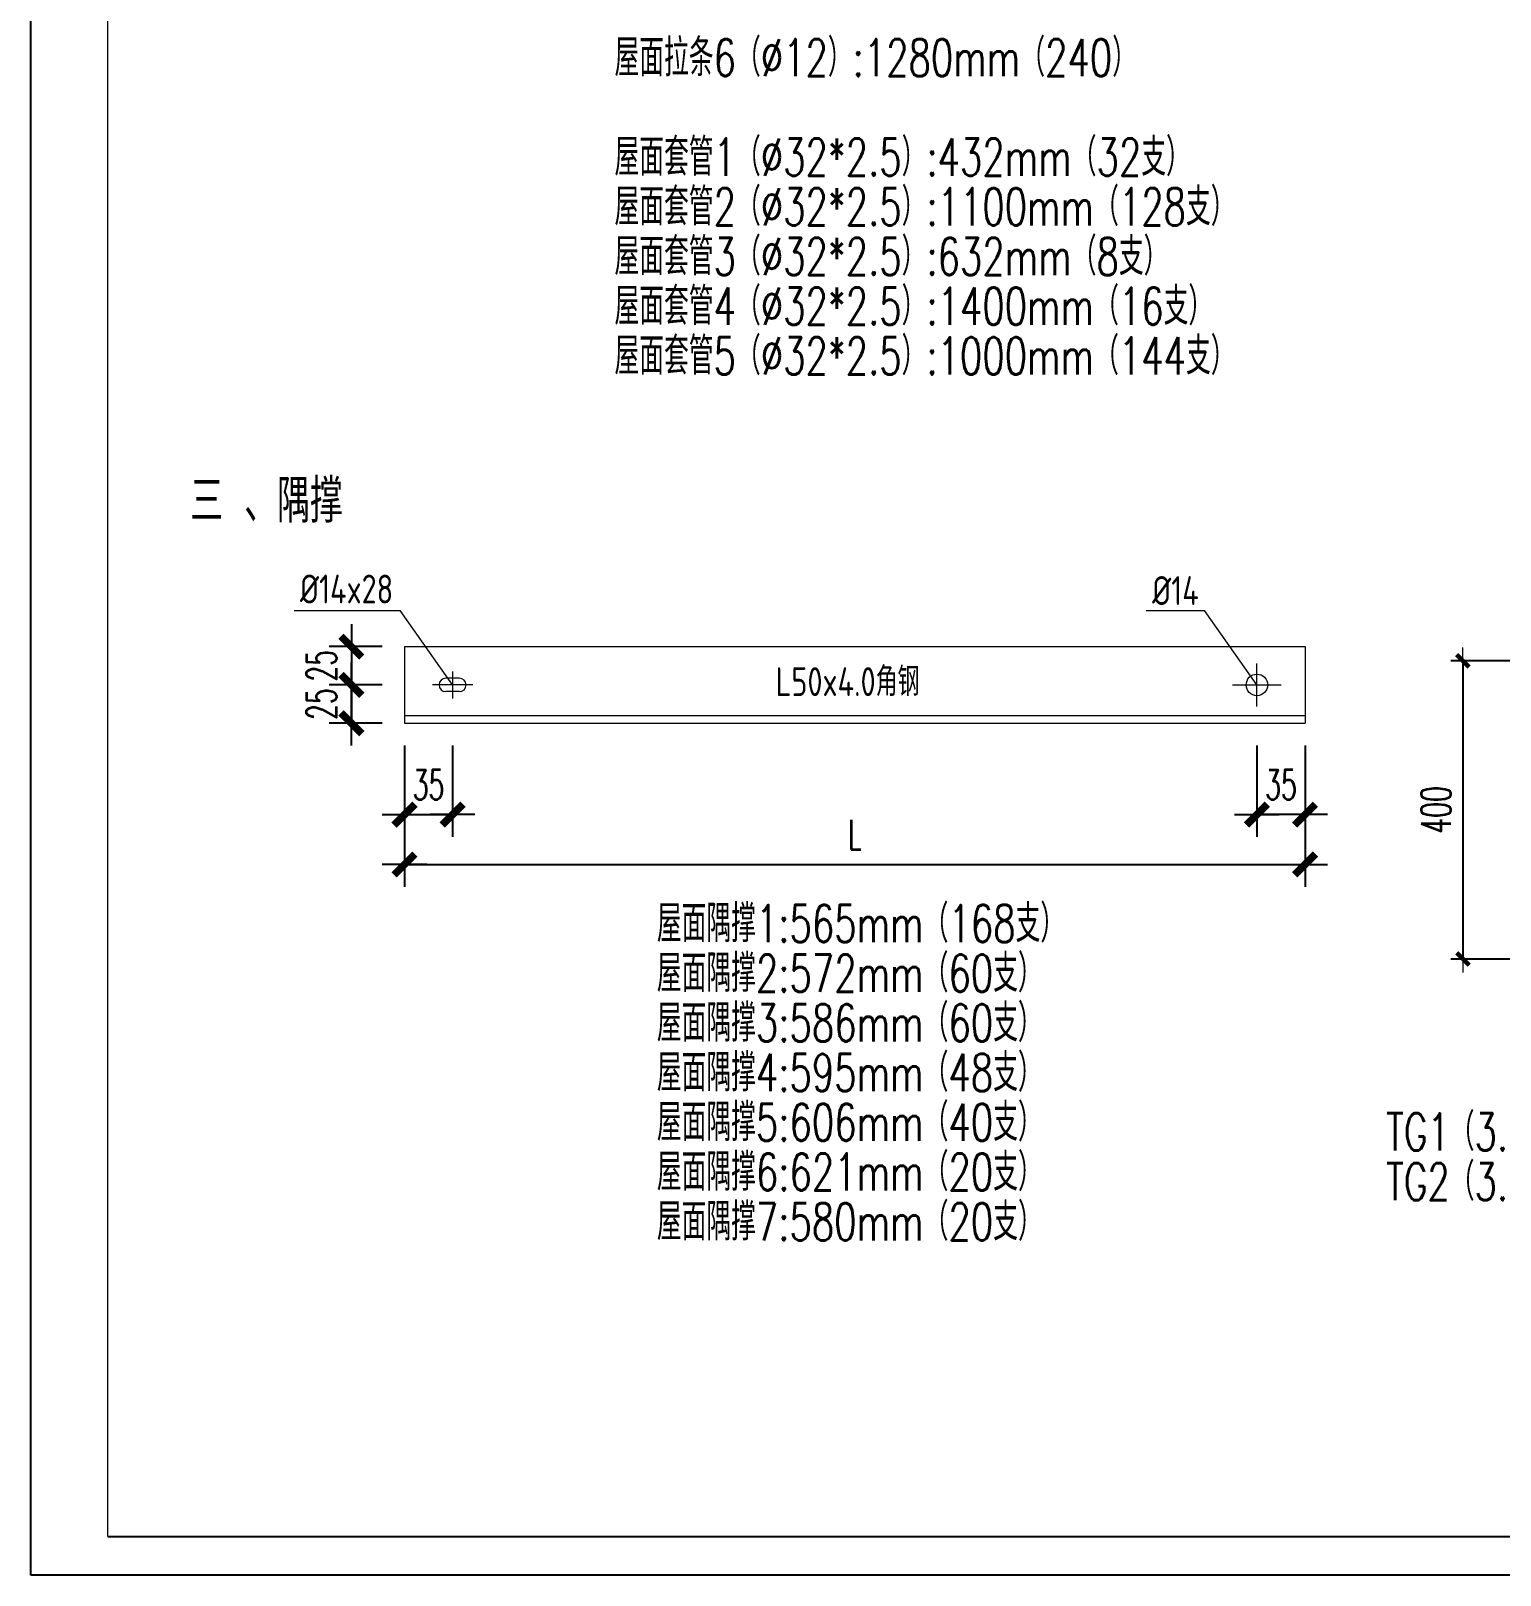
# Model space of a CAD drawing. Header units: inches. Extents: x 129725932 to 129894734, y 55771230 to 55809283.
# Drawn here: x 129820106 to 129826019, y 55778545 to 55784759 of the extents above; entities that cross this region are included whole.
import ezdxf

# ---------------------------------------------------------------- set-up
doc = ezdxf.new("R2010")
doc.units = ezdxf.units.IN
doc.header["$MEASUREMENT"] = 0
for name, color, linetype, lineweight in [('Bolt', 252, 'Continuous', 9), ('灰线', 253, 'Continuous', 5), ('白线', 7, 'Continuous', 5), ('红线', 1, 'Continuous', 13), ('绿线', 3, 'Continuous', 9)]:
    doc.layers.add(name, color=color, linetype=linetype, lineweight=lineweight)
doc.layers.add('细线', color=37, linetype='Continuous')
doc.styles.add('DIM_FONT', font='romans.shx', dxfattribs={"width": 0.618, "bigfont": '1hztxt.shx'})
doc.styles.add('STYLE1', font='', dxfattribs={"width": 0.8})
doc.styles.add('标注', font='tssdeng.shx', dxfattribs={"width": 0.6, "bigfont": 'tssdchn.shx'})
doc.styles.get('STYLE1').set_extended_font_data('SimSun')
doc.dimstyles.new('WGH(1)', dxfattribs={"dimscale": 1.2, "dimtxt": 100, "dimasz": 0.5, "dimexe": 75, "dimexo": 75, "dimgap": 50, "dimtad": 1, "dimdec": 0, "dimzin": 0, "dimdsep": 46, "dimtxsty": 'DIM_FONT', "dimblk1": '_DIMX', "dimblk2": '_DIMX', "dimsah": 1, "dimcen": 0.09, "dimclrd": 3, "dimclre": 3, "dimclrt": 7, "dimadec": 0, "dimazin": 0, "dimtfac": 1, "dimtdec": 0, "dimtix": 1, "dimtmove": 2, "dimatfit": 3, "dimldrblk": '_DIMX', "dimfxl": 0, "dimtolj": 1, "dimtzin": 0, "dimarcsym": 0})
doc.dimstyles.new('WGH(3)', dxfattribs={"dimscale": 1.2, "dimtxt": 100, "dimasz": 0.3, "dimexe": 40, "dimexo": 40, "dimgap": 40, "dimtad": 1, "dimdec": 0, "dimlfac": 0.333333, "dimzin": 0, "dimdsep": 46, "dimtxsty": 'DIM_FONT', "dimblk1": '_DIMX', "dimblk2": '_DIMX', "dimsah": 1, "dimcen": 0.09, "dimclrd": 3, "dimclre": 3, "dimclrt": 7, "dimadec": 0, "dimazin": 0, "dimtfac": 1, "dimtdec": 0, "dimtix": 1, "dimtmove": 2, "dimatfit": 3, "dimldrblk": '_DIMX', "dimfxl": 0, "dimtolj": 1, "dimtzin": 0, "dimarcsym": 0})

# ---------------------------------------------------------------- blocks, each defined once
blk = doc.blocks.new('TK1')
at = {"color": 141}
for p, q in [((128575044.5, 56113256.5), (128575044.5, 56120003)), ((128584596.3, 56113256.5), (128575044.5, 56113256.5))]:
    blk.add_line(p, q, dxfattribs=at)
blk.add_line((128575271.6, 56113370.1), (128584482.7, 56113370.1))
at = {"layer": '白线'}
for p, q in [((128575271.6, 56113370.1), (128575271.6, 56119889.4)), ((128584482.7, 56113370.1), (128575271.6, 56113370.1))]:
    blk.add_line(p, q, dxfattribs=at)
at = {"style": 'STYLE1', "width": 0.7}
for tag, p, oblique in [('请输入工程名称：', (128583759.9, 56117293.6), 0), ('请输入项目名称：', (128583811, 56116886.4), 0), ('请合作设计单位名称：', (128583759.9, 56115438.4), 360), ('请输入图名（一）：', (128583810.3, 56114085.1), 0), ('请输入设计号：', (128583659.6, 56113744), 0), ('详图设计', (128584257.5, 56113735.1), 0), ('钢结构', (128584274.7, 56113576.1), 0), ('请输入相应图号：', (128584173.4, 56113436.3), 0), ('请输入相应日期：', (128583650.4, 56113415.7), 0)]:
    blk.add_attdef(tag, p, '', height=46.3, rotation=359.9972, dxfattribs=dict(at, oblique=oblique))
blk = doc.blocks.new('_DIMX')
blk.add_line((-150, 0), (150, 0))
at = {"const_width": 50}
blk.add_lwpolyline([(-70, -70), (70, 70)], dxfattribs=at)
blk = doc.blocks.new('*D997')
at = {"color": 3, "lineweight": -2}
for p, q in [((129821609.6, 55781883.3), (129821609.6, 55781314.8)), ((129825234.3, 55781883.3), (129825234.3, 55781314.8)), ((129821610.2, 55781404.8), (129825233.7, 55781404.8))]:
    blk.add_line(p, q, dxfattribs=at)
at = {"layer": 'Defpoints', "color": 0}
for p in [(129821609.6, 55781973.3), (129825234.3, 55781973.3), (129825234.3, 55781404.8)]:
    blk.add_point(p, dxfattribs=at)
at = {"color": 3, "lineweight": -2, "xscale": 0.5999999999999995, "yscale": 0.5999999999999995, "zscale": 0.5999999999999995, "rotation": 180}
blk.add_blockref('_DIMX', (129821609.6, 55781404.8), dxfattribs=at)
at = {"color": 3, "lineweight": -2, "xscale": 0.5999999999999995, "yscale": 0.5999999999999995, "zscale": 0.5999999999999995}
blk.add_blockref('_DIMX', (129825234.3, 55781404.8), dxfattribs=at)
at = {"color": 7, "insert": (129823422, 55781524.8), "char_height": 120, "attachment_point": 5, "style": 'DIM_FONT'}
blk.add_mtext('\\A1;L', dxfattribs=at)
blk = doc.blocks.new('*D998')
at = {"color": 3, "lineweight": -2}
for p, q in [((129821609.6, 55781883.3), (129821609.6, 55781515.4)), ((129821803.2, 55781883.3), (129821803.2, 55781515.4)), ((129821609, 55781605.4), (129821608.4, 55781605.4)), ((129821609.6, 55781605.4), (129821803.2, 55781605.4)), ((129821803.8, 55781605.4), (129821804.4, 55781605.4))]:
    blk.add_line(p, q, dxfattribs=at)
at = {"layer": 'Defpoints', "color": 0}
for p in [(129821609.6, 55781973.3), (129821803.2, 55781973.3), (129821803.2, 55781605.4)]:
    blk.add_point(p, dxfattribs=at)
at = {"color": 3, "lineweight": -2, "xscale": 0.5999999999999995, "yscale": 0.5999999999999995, "zscale": 0.5999999999999995}
blk.add_blockref('_DIMX', (129821609.6, 55781605.4), dxfattribs=at)
at = {"color": 3, "lineweight": -2, "xscale": 0.5999999999999995, "yscale": 0.5999999999999995, "zscale": 0.5999999999999995, "rotation": 180}
blk.add_blockref('_DIMX', (129821803.2, 55781605.4), dxfattribs=at)
at = {"color": 7, "insert": (129821706.4, 55781725.4), "char_height": 120, "attachment_point": 5, "style": 'DIM_FONT'}
blk.add_mtext('\\A1;35', dxfattribs=at)
blk = doc.blocks.new('*D999')
at = {"color": 3, "lineweight": -2}
for p, q in [((129825040.7, 55781883.3), (129825040.7, 55781515.4)), ((129825234.3, 55781883.3), (129825234.3, 55781515.4)), ((129825040.1, 55781605.4), (129825039.5, 55781605.4)), ((129825234.3, 55781605.4), (129825040.7, 55781605.4)), ((129825234.9, 55781605.4), (129825235.5, 55781605.4))]:
    blk.add_line(p, q, dxfattribs=at)
at = {"layer": 'Defpoints', "color": 0}
for p in [(129825040.7, 55781973.3), (129825234.3, 55781973.3), (129825040.7, 55781605.4)]:
    blk.add_point(p, dxfattribs=at)
at = {"color": 3, "lineweight": -2, "xscale": 0.5999999999999995, "yscale": 0.5999999999999995, "zscale": 0.5999999999999995}
blk.add_blockref('_DIMX', (129825040.7, 55781605.4), dxfattribs=at)
at = {"color": 3, "lineweight": -2, "xscale": 0.5999999999999995, "yscale": 0.5999999999999995, "zscale": 0.5999999999999995, "rotation": 180}
blk.add_blockref('_DIMX', (129825234.3, 55781605.4), dxfattribs=at)
at = {"color": 7, "insert": (129825137.5, 55781725.4), "char_height": 120, "attachment_point": 5, "style": 'DIM_FONT'}
blk.add_mtext('\\A1;35', dxfattribs=at)
blk = doc.blocks.new('*D1000')
at = {"color": 3, "lineweight": -2}
for p, q in [((129821519.6, 55782281.4), (129821305.9, 55782281.4)), ((129821395.9, 55782282), (129821395.9, 55782282.6)), ((129821395.9, 55782281.4), (129821395.9, 55782127.4)), ((129821519.6, 55782127.4), (129821305.9, 55782127.4)), ((129821395.9, 55782126.8), (129821395.9, 55782126.2))]:
    blk.add_line(p, q, dxfattribs=at)
at = {"layer": 'Defpoints', "color": 0}
for p in [(129821609.6, 55782281.4), (129821395.9, 55782127.4), (129821609.6, 55782127.4)]:
    blk.add_point(p, dxfattribs=at)
at = {"color": 3, "lineweight": -2, "xscale": 0.5999999999999995, "yscale": 0.5999999999999995, "zscale": 0.5999999999999995}
for p, rotation in [((129821395.9, 55782281.4), 270), ((129821395.9, 55782127.4), 90)]:
    blk.add_blockref('_DIMX', p, dxfattribs=dict(at, rotation=rotation))
at = {"color": 7, "insert": (129821275.9, 55782204.4), "char_height": 120, "attachment_point": 5, "rotation": 90, "style": 'DIM_FONT'}
blk.add_mtext('\\A1;25', dxfattribs=at)
blk = doc.blocks.new('*D1001')
at = {"color": 3, "lineweight": -2}
for p, q in [((129821519.6, 55782127.4), (129821305.9, 55782127.4)), ((129821395.9, 55782128), (129821395.9, 55782128.6)), ((129821395.9, 55782127.4), (129821395.9, 55781973.3)), ((129821519.6, 55781973.3), (129821305.9, 55781973.3)), ((129821395.9, 55781972.7), (129821395.9, 55781972.1))]:
    blk.add_line(p, q, dxfattribs=at)
at = {"layer": 'Defpoints', "color": 0}
for p in [(129821609.6, 55782127.4), (129821395.9, 55781973.3), (129821609.6, 55781973.3)]:
    blk.add_point(p, dxfattribs=at)
at = {"color": 3, "lineweight": -2, "xscale": 0.5999999999999995, "yscale": 0.5999999999999995, "zscale": 0.5999999999999995}
for p, rotation in [((129821395.9, 55782127.4), 270), ((129821395.9, 55781973.3), 90)]:
    blk.add_blockref('_DIMX', p, dxfattribs=dict(at, rotation=rotation))
at = {"color": 7, "insert": (129821275.9, 55782050.3), "char_height": 120, "attachment_point": 5, "rotation": 90, "style": 'DIM_FONT'}
blk.add_mtext('\\A1;25', dxfattribs=at)
blk = doc.blocks.new('*D1187')
at = {"layer": 'Defpoints', "color": 0}
for p in [(129826124.5, 55782224.4), (129825869.6, 55781024.4), (129826124.5, 55781024.4)]:
    blk.add_point(p, dxfattribs=at)
at = {"layer": '灰线', "color": 3, "lineweight": -2}
for p, q in [((129826076.5, 55782224.4), (129825821.6, 55782224.4)), ((129825869.6, 55782224), (129825869.6, 55781024.8)), ((129826076.5, 55781024.4), (129825821.6, 55781024.4))]:
    blk.add_line(p, q, dxfattribs=at)
at = {"layer": '灰线', "color": 3, "lineweight": -2, "xscale": 0.3599999999999997, "yscale": 0.3599999999999997, "zscale": 0.3599999999999997}
for p, rotation in [((129825869.6, 55782224.4), 90), ((129825869.6, 55781024.4), 270)]:
    blk.add_blockref('_DIMX', p, dxfattribs=dict(at, rotation=rotation))
at = {"layer": '灰线', "color": 7, "insert": (129825761.6, 55781624.4), "char_height": 120, "attachment_point": 5, "rotation": 90, "style": 'DIM_FONT'}
blk.add_mtext('\\A1;400', dxfattribs=at)

msp = doc.modelspace()

# ---------------------------------------------------------------- linework, layer by layer
at = {"layer": 'Bolt'}
for p, q in [((129825040.7, 55782040.8), (129825040.7, 55782213.9)), ((129821884.5, 55782127.4), (129821721.9, 55782127.4)), ((129821830.3, 55782154.5), (129821776.1, 55782154.5)), ((129821803.2, 55782181.6), (129821803.2, 55782073.2)), ((129824942.7, 55782127.4), (129825138.7, 55782127.4)), ((129821830.3, 55782100.3), (129821776.1, 55782100.3))]:
    msp.add_line(p, q, dxfattribs=at)
msp.add_circle((129825040.7, 55782127.4), 43.4, dxfattribs=at)
for centre, start, end in [((129821776.1, 55782127.4), 90, 270), ((129821830.3, 55782127.4), 270, 90)]:
    msp.add_arc(centre, 27.1, start, end, dxfattribs=at)
at = {"layer": '红线'}
for p, q in [((129821166.1, 55782426.4), (129821592.2, 55782426.4)), ((129821803.2, 55782127.4), (129821592.2, 55782426.4)), ((129824594.5, 55782426.4), (129824829.7, 55782426.4)), ((129825040.7, 55782127.4), (129824829.7, 55782426.4))]:
    msp.add_line(p, q, dxfattribs=at)
at = {"layer": '绿线'}
for p, q in [((129821609.6, 55782281.4), (129825234.3, 55782281.4)), ((129821609.6, 55782281.4), (129821609.6, 55781973.3)), ((129825234.3, 55782281.4), (129825234.3, 55781973.3)), ((129821609.6, 55782004.3), (129825234.3, 55782004.3)), ((129821609.6, 55781973.3), (129825234.3, 55781973.3))]:
    msp.add_line(p, q, dxfattribs=at)

# ---------------------------------------------------------------- block references
at = {"xscale": 1.365712125319988, "yscale": 1.365712125319988, "zscale": 1.365712125319988}
msp.add_blockref('TK1', (-45776391.2, -20856009.6), dxfattribs=at)

# ---------------------------------------------------------------- texts
at = {"layer": '白线', "color": 7, "style": '标注', "width": 0.8}
for s, height, p in [('三 、隅撑', 174.24, (129820747.5, 55782780.5)), ('%%C14x28', 116.16, (129821189, 55782455.1)), ('%%C14', 116.16, (129824618.9, 55782448.9)), ('L50x4.0角钢', 116.16, (129823103.2, 55782082.5))]:
    msp.add_text(s, height=height, dxfattribs=at).set_placement(p)
at = {"layer": '细线', "color": 4, "lineweight": -3, "style": 'DIM_FONT', "width": 0.7}
for s, p in [('屋面拉条6（%%C12）:1280mm（240）', (129822454.9, 55784576.4)), ('屋面套管1（%%C32*2.5）:432mm（32支）', (129822454.9, 55784176.4)), ('屋面套管2（%%C32*2.5）:1100mm（128支）', (129822454.9, 55783976.4)), ('屋面套管3（%%C32*2.5）:632mm（8支）', (129822454.9, 55783776.4)), ('屋面套管4（%%C32*2.5）:1400mm（16支）', (129822454.9, 55783576.4)), ('屋面套管5（%%C32*2.5）:1000mm（144支）', (129822454.9, 55783376.4)), ('屋面隅撑1:565mm（168支）', (129822625.4, 55781092.2)), ('屋面隅撑2:572mm（60支）', (129822625.4, 55780892.2)), ('屋面隅撑3:586mm（60支）', (129822625.4, 55780692.2)), ('屋面隅撑4:595mm（48支）', (129822625.4, 55780492.2)), ('屋面隅撑5:606mm（40支）', (129822625.4, 55780292.2)), ('TG1（3.0mm厚镀锌钢板）:8000mm（18支）', (129825560.4, 55780253.4)), ('屋面隅撑6:621mm（20支）', (129822625.4, 55780092.2)), ('TG2（3.0mm厚镀锌钢板）:7600mm（2支）（4块封板）', (129825560.4, 55780053.4)), ('屋面隅撑7:580mm（20支）', (129822625.4, 55779892.2))]:
    msp.add_text(s, height=150, dxfattribs=at).set_placement(p)

# ---------------------------------------------------------------- dimensions: what is measured, and where the dimension line sits
for base, p1, p2, angle, text, picture, middle in [((129821395.9, 55782127.4), (129821609.6, 55782281.4), (129821609.6, 55782127.4), 90, '25', '*D1000', (129821275.9, 55782204.4)), ((129821395.9, 55781973.3), (129821609.6, 55782127.4), (129821609.6, 55781973.3), 90, '25', '*D1001', (129821275.9, 55782050.3)), ((129825040.7, 55781605.4), (129825234.3, 55781973.3), (129825040.7, 55781973.3), 180, '35', '*D999', (129825137.5, 55781725.4))]:
    dim = msp.add_linear_dim(base=base, p1=p1, p2=p2, angle=angle, text=text, dimstyle='WGH(1)')
    dim.commit()
    dim.dimension.update_dxf_attribs({"geometry": picture, "text_midpoint": middle})
for base, p2, text, picture, middle in [((129825234.3, 55781404.8), (129825234.3, 55781973.3), 'L', '*D997', (129823422, 55781524.8)), ((129821803.2, 55781605.4), (129821803.2, 55781973.3), '35', '*D998', (129821706.4, 55781725.4))]:
    dim = msp.add_linear_dim(base=base, p1=(129821609.6, 55781973.3), p2=p2, text=text, dimstyle='WGH(1)')
    dim.commit()
    dim.dimension.update_dxf_attribs({"geometry": picture, "text_midpoint": middle})
at = {"layer": '灰线'}
dim = msp.add_aligned_dim(p1=(129826124.5, 55782224.4), p2=(129826124.5, 55781024.4), distance=-255, dimstyle='WGH(3)', dxfattribs=at)
dim.commit()
dim.dimension.update_dxf_attribs({"geometry": '*D1187', "text_midpoint": (129825761.6, 55781624.4)})

doc.saveas('drawing.dxf')
